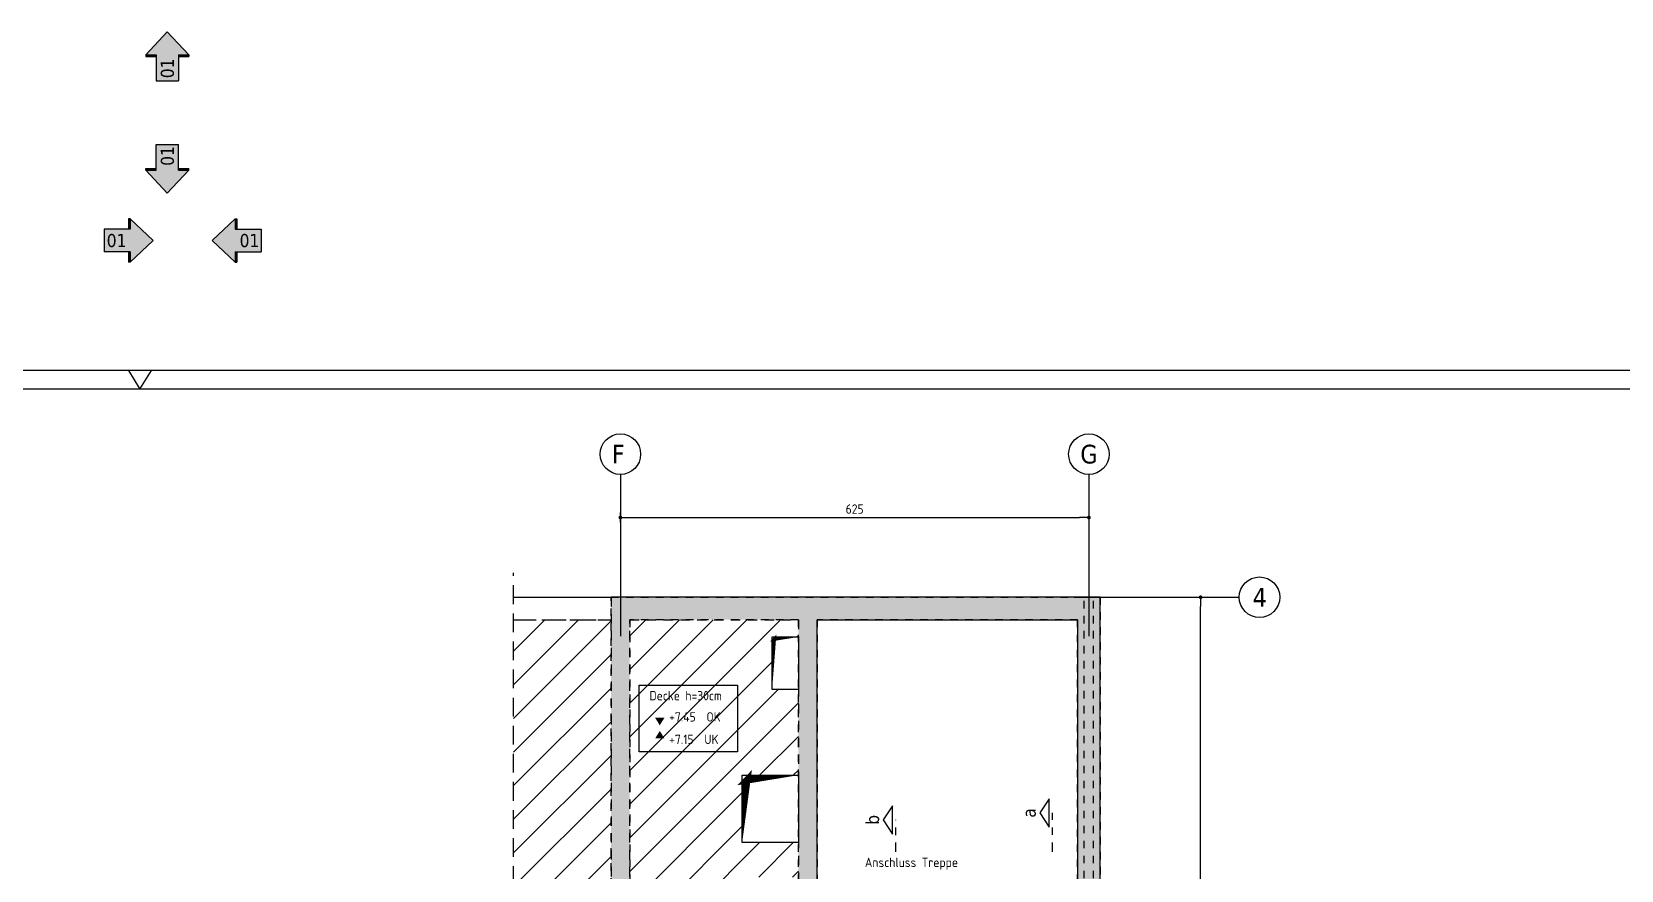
# Model space of a CAD drawing. Extents: x -5.2 to 88.6, y -7.1 to 49.1.
# Drawn here: x 34.27 to 55.47, y 35.38 to 46.57 of the extents above; entities that cross this region are included whole.
import ezdxf
from ezdxf.enums import TextEntityAlignment as Align

# ---------------------------------------------------------------- set-up
doc = ezdxf.new("R2010")
doc.units = 0
doc.header["$LTSCALE"] = 0.5
for name, pattern in [('AUSGEZOGEN', [1000.01, 1000, 0.01]), ('DASHDOTSMALL', [1.05, 0.5, -0.25, 0.05, -0.25]), ('DASHED', [0.75, 0.5, -0.25]), ('DOT', [0.175, 0.05, -0.125]), ('HIDDEN2', [0.187, 0.125, -0.062]), ('STRICHPUNKT2', [0.55, 0.25, -0.125, 0.05, -0.125]), ('VERDECKT', [0.375, 0.25, -0.125])]:
    doc.linetypes.add(name, pattern=pattern)
for name, color, linetype in [('1.OG', 7, 'Continuous'), ('ACHSEN', 7, 'Continuous'), ('BETON', 7, 'Continuous'), ('Brüstung 1.OG', 7, 'Continuous'), ('DD', 7, 'Continuous'), ('grau_hell', 7, 'Continuous'), ('grau_mittel', 7, 'Continuous'), ('HILFE', 7, 'Continuous'), ('INDEX', 7, 'Continuous'), ('koten', 7, 'Continuous'), ('MASSE', 7, 'Continuous'), ('OBJEKT', 7, 'Continuous'), ('RAHMEN', 7, 'Continuous'), ('RND', 7, 'Continuous'), ('SCHATTEN', 7, 'Continuous'), ('SCHNITTE', 7, 'Continuous'), ('SCHRAFF', 7, 'Continuous'), ('SFP_Achsen', 7, 'Continuous'), ('TEXT', 7, 'Continuous'), ('VERDECKT', 7, 'Continuous'), ('VERDECKT1', 7, 'Continuous')]:
    doc.layers.add(name, color=color, linetype=linetype)
doc.styles.add('helv', font='tahoma.ttf')
doc.styles.add('txt', font='isocp.shx')
doc.dimstyles.new('DOT_I', dxfattribs={"dimscale": 0.5, "dimtxt": 0.25, "dimasz": 0.25, "dimexe": 0.1, "dimexo": 0.3, "dimgap": 0.1, "dimtad": 1, "dimdec": 3, "dimzin": 3, "dimtxsty": 'txt', "dimblk": 'DOT', "dimblk1": 'DOT', "dimblk2": 'DOT', "dimsah": 1, "dimcen": 0.1, "dimse1": 1, "dimse2": 1, "dimazin": 0, "dimtfac": 1, "dimtdec": 4, "dimtix": 1, "dimtmove": 2, "dimatfit": 3, "dimfxl": 0, "dimtvp": 1, "dimtolj": 1, "dimtzin": 0, "dimarcsym": 0})
pattern_1 = [(45, (0, 0.30097), (-0.2245064, 0.2245064), [])]

# ---------------------------------------------------------------- blocks, each defined once
blk = doc.blocks.new('SCHN-2')
at = {"layer": 'SCHNITTE', "color": 6, "linetype": 'Continuous'}
blk.add_lwpolyline([(0.378, 0.088), (0, 0.34), (-0.378, 0.088)], close=True, dxfattribs=at)
at = {"layer": 'SCHNITTE', "color": 1, "linetype": 'DASHDOTSMALL', "style": 'helv'}
blk.add_attdef('SCHN-2', text='', height=0.35, dxfattribs=at).set_placement((0, 0.45), align=Align.CENTER)
blk = doc.blocks.new('DOT')
at = {"layer": 'MASSE', "color": 7, "linetype": 'Continuous'}
for p, q in [((0, 0), (-1, 0)), ((0, 0.54), (0, -0.54))]:
    blk.add_line(p, q, dxfattribs=at)
at = {"layer": 'MASSE', "color": 7, "linetype": 'Continuous', "const_width": 0.2}
blk.add_lwpolyline([(-0.1, 0, 1), (0.1, 0, 1)], format="xyb", close=True, dxfattribs=at)
blk = doc.blocks.new('*D35')
at = {"layer": 'Defpoints', "color": 0, "linetype": 'AUSGEZOGEN', "transparency": 16777216}
for p in [(42.123, 40.087), (48.373, 40.087), (48.373, 40.087)]:
    blk.add_point(p, dxfattribs=at)
at = {"layer": 'MASSE', "color": 0, "linetype": 'AUSGEZOGEN', "lineweight": -2, "transparency": 16777216}
blk.add_line((42.248, 40.087), (48.248, 40.087), dxfattribs=at)
at = {"layer": 'MASSE', "color": 0, "linetype": 'AUSGEZOGEN', "lineweight": -2, "transparency": 16777216, "xscale": 0.125, "yscale": 0.125, "zscale": 0.125, "rotation": 180}
blk.add_blockref('DOT', (42.123, 40.087), dxfattribs=at)
at = {"layer": 'MASSE', "color": 0, "linetype": 'AUSGEZOGEN', "lineweight": -2, "transparency": 16777216, "xscale": 0.125, "yscale": 0.125, "zscale": 0.125}
blk.add_blockref('DOT', (48.373, 40.087), dxfattribs=at)
at = {"layer": 'MASSE', "color": 0, "linetype": 'AUSGEZOGEN', "transparency": 16777216, "insert": (45.248, 40.2), "char_height": 0.125, "attachment_point": 5, "style": 'txt'}
blk.add_mtext('\\A1;625', dxfattribs=at)
blk = doc.blocks.new('*D42')
at = {"layer": 'Defpoints', "color": 0, "linetype": 'AUSGEZOGEN', "transparency": 16777216}
for p in [(49.863, 39.023), (49.863, 39.023), (49.863, 30.898)]:
    blk.add_point(p, dxfattribs=at)
at = {"layer": 'MASSE', "color": 0, "linetype": 'AUSGEZOGEN', "lineweight": -2, "transparency": 16777216}
blk.add_line((49.863, 31.023), (49.863, 38.898), dxfattribs=at)
at = {"layer": 'MASSE', "color": 0, "linetype": 'AUSGEZOGEN', "lineweight": -2, "transparency": 16777216, "xscale": 0.125, "yscale": 0.125, "zscale": 0.125}
for p, rotation in [((49.863, 39.023), 90), ((49.863, 30.898), 270)]:
    blk.add_blockref('DOT', p, dxfattribs=dict(at, rotation=rotation))
at = {"layer": 'MASSE', "color": 0, "linetype": 'AUSGEZOGEN', "transparency": 16777216, "insert": (49.741, 34.961), "char_height": 0.125, "attachment_point": 5, "rotation": 90, "style": 'txt'}
blk.add_mtext('\\A1;812,5', dxfattribs=at)
blk = doc.blocks.new('okrd_o')
at = {"layer": 'koten', "color": 7, "linetype": 'Continuous'}
blk.add_solid([(-0.125, 0.202), (0.125, 0.202), (0, 0)], dxfattribs=at)
at = {"layer": 'koten', "style": 'txt'}
blk.add_attdef('OKRD', (0.25, 0.1), '', height=0.25, dxfattribs=at)
blk = doc.blocks.new('okrd_u')
at = {"layer": 'koten', "color": 7, "linetype": 'Continuous'}
blk.add_solid([(-0.125, -0.202), (0.125, -0.202), (0, 0)], dxfattribs=at)
at = {"layer": 'koten', "style": 'txt'}
blk.add_attdef('OKRD', (0.25, -0.35), '', height=0.25, dxfattribs=at)
blk = doc.blocks.new('DINA0')
at = {"layer": 'RAHMEN'}
blk.add_line((118.9, 84.1), (0, 84.1), dxfattribs=at)
at = {"layer": 'RAHMEN', "color": 7, "linetype": 'Continuous'}
for p, q in [((59.14, 84.1), (59.45, 83.6)), ((59.45, 83.6), (59.76, 84.1))]:
    blk.add_line(p, q, dxfattribs=at)
at = {"layer": 'RAHMEN', "color": 5}
blk.add_line((118.4, 83.6), (2, 83.6), dxfattribs=at)
blk = doc.blocks.new('hin_ind5')
at = {"layer": 'grau_hell', "linetype": 'AUSGEZOGEN'}
h = blk.add_hatch(color=9, dxfattribs=at)
h.dxf.hatch_style = 2
h.paths.add_polyline_path([(0, 0), (0.619, -0.577), (0.619, -0.3), (1.306, -0.3), (1.306, 0.3), (0.619, 0.3), (0.619, 0.577)])
h.paths.add_polyline_path([(0.34, -0.274), (1.311, -0.274), (1.311, 0.274), (0.34, 0.274)], flags=9)
at = {"layer": 'OBJEKT', "linetype": 'AUSGEZOGEN'}
for points in [[(0.619, 0.3), (0.66, 0.3), (0.66, 0.577), (0.619, 0.577)], [(0.619, -0.577), (0.66, -0.577), (0.66, -0.3), (0.619, -0.3)]]:
    blk.add_hatch(color=1, dxfattribs=at).paths.add_polyline_path(points)
at = {"layer": 'OBJEKT', "color": 1, "linetype": 'AUSGEZOGEN'}
for p, q in [((0, 0), (0.619, 0.577)), ((0.619, 0.577), (0.619, 0.3)), ((0.619, 0.577), (0.66, 0.577)), ((0.66, 0.577), (0.66, 0.3)), ((0, 0), (0.619, -0.577)), ((0.619, 0.3), (1.306, 0.3)), ((1.306, 0.3), (1.306, -0.3)), ((0.619, -0.3), (0.619, -0.577)), ((0.619, -0.3), (1.306, -0.3)), ((0.66, -0.3), (0.66, -0.577))]:
    blk.add_line(p, q, dxfattribs=at)
at = {"layer": 'OBJEKT', "color": 7, "linetype": 'AUSGEZOGEN'}
blk.add_line((0.619, -0.577), (0.66, -0.577), dxfattribs=at)
at = {"layer": 'INDEX', "color": 1, "linetype": 'Continuous', "style": 'helv'}
blk.add_attdef('INDEX', text='', height=0.35, rotation=360, dxfattribs=at).set_placement((1.259, 0), align=Align.MIDDLE_RIGHT)

msp = doc.modelspace()

# ---------------------------------------------------------------- hatches: boundary and pattern name
at = {"layer": 'grau_hell', "linetype": 'AUSGEZOGEN'}
h = msp.add_hatch(dxfattribs=at)
h.set_pattern_fill('ANSI31', color=9, scale=0.1, style=0, double=1)
h.set_pattern_definition(pattern_1)
h.paths.add_polyline_path([(27.8228, 28.3684), (27.8228, 28.3684), (28.1078, 28.3684), (28.1078, 28.9984), (29.3278, 28.9984), (29.3278, 28.3684), (30.1728, 28.3684), (30.1728, 28.1184), (30.1728, 28.1184), (29.2853, 28.1184), (29.2853, 24.7734), (30.3678, 24.7734), (33.9178, 24.7734), (34.9278, 24.7734), (36.1728, 24.7734), (36.1728, 28.1184), (35.1228, 28.1184), (35.1228, 28.3684), (35.6728, 28.3684), (35.6728, 28.8684), (36.1728, 28.8684), (36.1728, 29.1484), (41.9977, 29.1484), (41.9977, 30.7734), (41.9978, 38.7234), (40.6978, 38.7234), (40.6978, 32.5577), (17.3228, 32.5577), (17.3228, 38.7234), (15.9978, 38.7234), (15.9978, 31.8934), (16.1878, 31.8934), (16.1878, 31.7134), (15.9978, 31.7134), (15.9978, 30.7734), (15.9978, 29.1484), (21.6478, 29.1484), (22.5328, 29.1484), (25.2978, 29.1484), (25.2978, 28.6184), (25.5478, 28.6184), (25.5478, 28.3684), (26.4228, 28.3684), (26.4228, 28.3684)])
h = msp.add_hatch(dxfattribs=at)
h.set_pattern_fill('ANSI31', color=9, scale=0.1, style=0, double=1)
h.set_pattern_definition(pattern_1)
h.paths.add_polyline_path([(42.2478, 31.0234), (42.8478, 31.0234), (43.4628, 31.0234), (44.3478, 31.0234), (44.4978, 31.0234), (44.4978, 31.8834), (44.2478, 31.8834), (44.2478, 34.1334), (44.4978, 34.1334), (44.4978, 34.3884), (43.7478, 34.3884), (43.7478, 35.2884), (44.4978, 35.2884), (44.4978, 35.7484), (43.7478, 35.7484), (43.7478, 36.6484), (44.4978, 36.6484), (44.4978, 37.7934), (44.1478, 37.7934), (44.1478, 38.4934), (44.4978, 38.4934), (44.4978, 38.7234), (42.2478, 38.7234)])
at = {"layer": 'grau_mittel'}
h = msp.add_hatch(color=61, dxfattribs=at)
h.paths.add_polyline_path([(42.2478, 31.0234), (42.2478, 38.7234), (44.4978, 38.7234), (44.4978, 31.0234), (44.3478, 31.0234), (44.3478, 30.7734), (44.7478, 30.7734), (44.7478, 34.5334), (44.7478, 38.7234), (48.2228, 38.7234), (48.2228, 34.5334), (48.2228, 34.0234), (48.5228, 34.0234), (48.5228, 39.0234), (41.9978, 39.0234), (41.9978, 30.7734), (43.0628, 30.7734), (43.0628, 31.0234)])
h.paths.add_polyline_path([(43.4628, 31.0234), (43.2628, 31.0234), (43.2628, 30.7734), (43.4628, 30.7734)], flags=17)
h.paths.add_polyline_path([(43.4628, 31.0234), (43.4628, 30.7734), (44.3478, 30.7734), (44.3478, 31.0234)], flags=17)
at = {"layer": 'SCHRAFF'}
h = msp.add_hatch(dxfattribs=at)
h.set_pattern_fill('DOTS', scale=0.025, double=1)
h.set_pattern_definition([(0, (0.988865, 56.354767), (0.01984375, 0.0396875), [0, -0.0396875])])
h.paths.add_polyline_path([(41.9978, 30.7734), (43.4628, 30.7734), (43.4628, 31.0234), (42.2478, 31.0234), (42.2478, 38.7234), (44.4978, 38.7234), (44.4978, 31.0234), (44.3478, 31.0234), (44.3478, 30.7734), (44.7478, 30.7734), (44.7478, 38.7234), (48.2228, 38.7234), (48.2228, 34.0234), (48.5228, 34.0234), (48.5228, 39.0234), (41.9978, 39.0234)])

# ---------------------------------------------------------------- linework, layer by layer
at = {"layer": '1.OG', "color": 7, "linetype": 'DOT', "lineweight": -2}
msp.add_lwpolyline([(42.2478, 31.0234), (43.4628, 31.0234), (43.4628, 30.7734), (41.9978, 30.7734), (41.9978, 39.0234), (48.5228, 39.0234), (48.5228, 34.0234), (48.2228, 34.0234), (48.2228, 38.7234), (44.7478, 38.7234), (44.7478, 30.7734), (44.3478, 30.7734), (44.3478, 31.0234), (44.4978, 31.0234), (44.4978, 38.7234), (42.2478, 38.7234), (42.2478, 31.0234)], dxfattribs=at)
at = {"layer": 'ACHSEN', "color": 140, "linetype": 'AUSGEZOGEN'}
for p, q in [((42.1228, 40.662), (42.1228, 38.5033)), ((48.3728, 40.662), (48.3728, 38.5033)), ((48.177, 39.0234), (50.378, 39.0234))]:
    msp.add_line(p, q, dxfattribs=at)
at = {"layer": 'BETON', "color": 6, "linetype": 'AUSGEZOGEN'}
msp.add_line((40.6978, 39.0234), (41.9978, 39.0234), dxfattribs=at)
at = {"layer": 'BETON', "color": 6, "linetype": 'AUSGEZOGEN', "lineweight": -2}
for p, q in [((48.5228, 39.0234), (41.9978, 39.0234)), ((48.5228, 17.7734), (48.5228, 39.0234)), ((44.7478, 38.7234), (48.2228, 38.7234)), ((44.7478, 34.5334), (44.7478, 38.7234)), ((48.2228, 38.7234), (48.2228, 34.5334))]:
    msp.add_line(p, q, dxfattribs=at)
at = {"layer": 'Brüstung 1.OG', "color": 102, "linetype": 'DOT'}
for p, q in [((40.6978, 39.0234), (41.9978, 39.0234)), ((40.6978, 38.7234), (41.9978, 38.7234))]:
    msp.add_line(p, q, dxfattribs=at)
at = {"layer": 'DD', "color": 7, "linetype": 'AUSGEZOGEN'}
for points in [[(44.1478, 38.4934), (44.4978, 38.4934), (44.4978, 37.7934), (44.1478, 37.7934)], [(43.7478, 36.6484), (44.4978, 36.6484), (44.4978, 35.7484), (43.7478, 35.7484)]]:
    msp.add_lwpolyline(points, close=True, dxfattribs=at)
at = {"layer": 'HILFE', "color": 102, "linetype": 'DASHED'}
msp.add_line((40.6978, 32.5577), (40.6978, 39.3497), dxfattribs=at)
at = {"layer": 'RND', "color": 1, "linetype": 'HIDDEN2'}
for points in [[(48.3039, 38.9734), (48.3039, 34.0734)], [(48.4306, 38.9734), (48.4306, 34.0734)]]:
    msp.add_lwpolyline(points, dxfattribs=at)
at = {"layer": 'SCHATTEN', "color": 1, "linetype": 'AUSGEZOGEN'}
for points in [[(44.1478, 37.7934, 0, 0.0531, 0), (44.1744, 38.4924, 0, 0, 0), (44.1501, 38.465, 0.0571, 0, 0), (44.4978, 38.4934, 0, 0, 0)], [(44.4978, 36.6484, 0, 0.1223, 0), (43.7528, 36.5875, 0, 0, 0), (43.8074, 36.6445, 0.1194, 0, 0), (43.7478, 35.7484, 0, 0, 0)]]:
    msp.add_lwpolyline(points, format="xyseb", dxfattribs=at)
at = {"layer": 'SCHNITTE', "color": 6, "linetype": 'STRICHPUNKT2'}
for p, q in [((45.7981, 35.6234), (45.7981, 36.0523)), ((47.8882, 35.6269), (47.8882, 36.1442))]:
    msp.add_line(p, q, dxfattribs=at)
at = {"layer": 'SFP_Achsen', "color": 7, "linetype": 'AUSGEZOGEN'}
for centre in [(42.1228, 40.9324), (48.3728, 40.9324), (50.6485, 39.0234)]:
    msp.add_circle(centre, 0.2705, dxfattribs=at)
at = {"layer": 'TEXT', "color": 1, "linetype": 'AUSGEZOGEN'}
msp.add_lwpolyline([(42.3743, 37.8502), (43.6861, 37.8502), (43.6861, 36.961), (42.3743, 36.961)], close=True, dxfattribs=at)
at = {"layer": 'VERDECKT', "color": 7, "linetype": 'VERDECKT', "lineweight": -2}
for p, q in [((41.9978, 39.0234), (41.9978, 30.7734)), ((42.2478, 31.0234), (42.2478, 38.7234)), ((42.2478, 38.7234), (44.4978, 38.7234)), ((44.4978, 38.7234), (44.4978, 31.0234))]:
    msp.add_line(p, q, dxfattribs=at)
at = {"layer": 'VERDECKT1', "color": 7, "linetype": 'DASHED'}
msp.add_line((40.6978, 38.7234), (41.9978, 38.7234), dxfattribs=at)

# ---------------------------------------------------------------- block references
at = {"layer": 'koten', "color": 6, "linetype": 'AUSGEZOGEN', "xscale": 0.5, "yscale": 0.5, "zscale": 0.5}
for name, p, values in [('okrd_o', (42.6485, 37.314), {'OKRD': '+7.45  OK'}), ('okrd_u', (42.6485, 37.239), {'OKRD': '+7.15  UK'})]:
    msp.add_blockref(name, p, dxfattribs=at).add_auto_attribs(values)
at = {"layer": 'RAHMEN', "color": 7, "linetype": 'AUSGEZOGEN', "xscale": 0.5, "yscale": 0.5, "zscale": 0.5}
msp.add_blockref('DINA0', (5.9889, 0), dxfattribs=at)
at = {"layer": 'RND', "color": 1, "linetype": 'AUSGEZOGEN'}
ref = msp.add_blockref('hin_ind5', (36.079, 46.5696), dxfattribs=dict(at, xscale=-0.5, yscale=0.5, zscale=0.5, rotation=90))
ref.add_attrib('INDEX', '01', dxfattribs={"layer": 'INDEX', "color": 1, "linetype": 'Continuous', "height": 0.175, "rotation": 90, "style": 'helv'}).set_placement((36.079, 46.2124), align=Align.MIDDLE_RIGHT)
at = {"layer": 'RND', "color": 1, "linetype": 'AUSGEZOGEN', "xscale": 0.5, "yscale": 0.5, "zscale": 0.5, "rotation": 90}
msp.add_blockref('hin_ind5', (36.079, 44.4137), dxfattribs=at).add_auto_attribs({'INDEX': '01'})
at = {"layer": 'RND', "color": 1, "linetype": 'AUSGEZOGEN'}
ref = msp.add_blockref('hin_ind5', (35.8906, 43.7836), dxfattribs=dict(at, xscale=-0.5, yscale=0.5, zscale=0.5))
ref.add_attrib('INDEX', '01', dxfattribs={"layer": 'INDEX', "color": 1, "linetype": 'Continuous', "height": 0.175, "style": 'helv'}).set_placement((35.5334, 43.7836), align=Align.MIDDLE_RIGHT)
at = {"layer": 'RND', "color": 1, "linetype": 'AUSGEZOGEN', "xscale": 0.5, "yscale": 0.5, "zscale": 0.5}
msp.add_blockref('hin_ind5', (36.6765, 43.7836), dxfattribs=at).add_auto_attribs({'INDEX': '01'})
at = {"layer": 'SCHNITTE', "color": 6, "linetype": 'STRICHPUNKT2', "xscale": 0.5, "yscale": 0.5, "zscale": 0.5, "rotation": 90}
for p, values in [((47.8882, 36.1442), {'SCHN-2': 'a'}), ((45.7981, 36.0523), {'SCHN-2': 'b'})]:
    msp.add_blockref('SCHN-2', p, dxfattribs=at).add_auto_attribs(values)

# ---------------------------------------------------------------- texts
at = {"layer": 'SFP_Achsen', "color": 6, "linetype": 'AUSGEZOGEN', "style": 'helv'}
for s, p in [('F', (42.0087, 40.8081)), ('G', (48.2587, 40.8081)), ('4', (50.5579, 38.8972))]:
    msp.add_text(s, height=0.25, dxfattribs=at).set_placement(p)
at = {"layer": 'TEXT', "color": 1, "linetype": 'AUSGEZOGEN', "style": 'txt'}
msp.add_text('Decke h=30cm', height=0.125, dxfattribs=at).set_placement((42.5104, 37.647))
at = {"layer": 'TEXT', "color": 7, "linetype": 'AUSGEZOGEN', "style": 'txt'}
msp.add_text('Anschluss Treppe', height=0.125, dxfattribs=at).set_placement((45.3837, 35.4224))

# ---------------------------------------------------------------- dimensions: what is measured, and where the dimension line sits
at = {"layer": 'MASSE', "color": 7, "linetype": 'AUSGEZOGEN'}
dim = msp.add_linear_dim(base=(48.3728, 40.0872), p1=(42.1228, 40.0872), p2=(48.3728, 40.0872), dimstyle='DOT_I', override={"dimdec": 0, "dimlfac": 100}, dxfattribs=at)
dim.commit()
dim.dimension.update_dxf_attribs({"geometry": '*D35', "text_midpoint": (45.2478, 40.1997)})
dim = msp.add_linear_dim(base=(49.8634, 39.0234), p1=(49.8634, 30.8984), p2=(49.8634, 39.0234), angle=90, dimstyle='DOT_I', override={"dimdec": 1, "dimlfac": 100}, dxfattribs=at)
dim.commit()
dim.dimension.update_dxf_attribs({"geometry": '*D42', "text_midpoint": (49.7415, 34.9609)})

doc.saveas('drawing.dxf')
